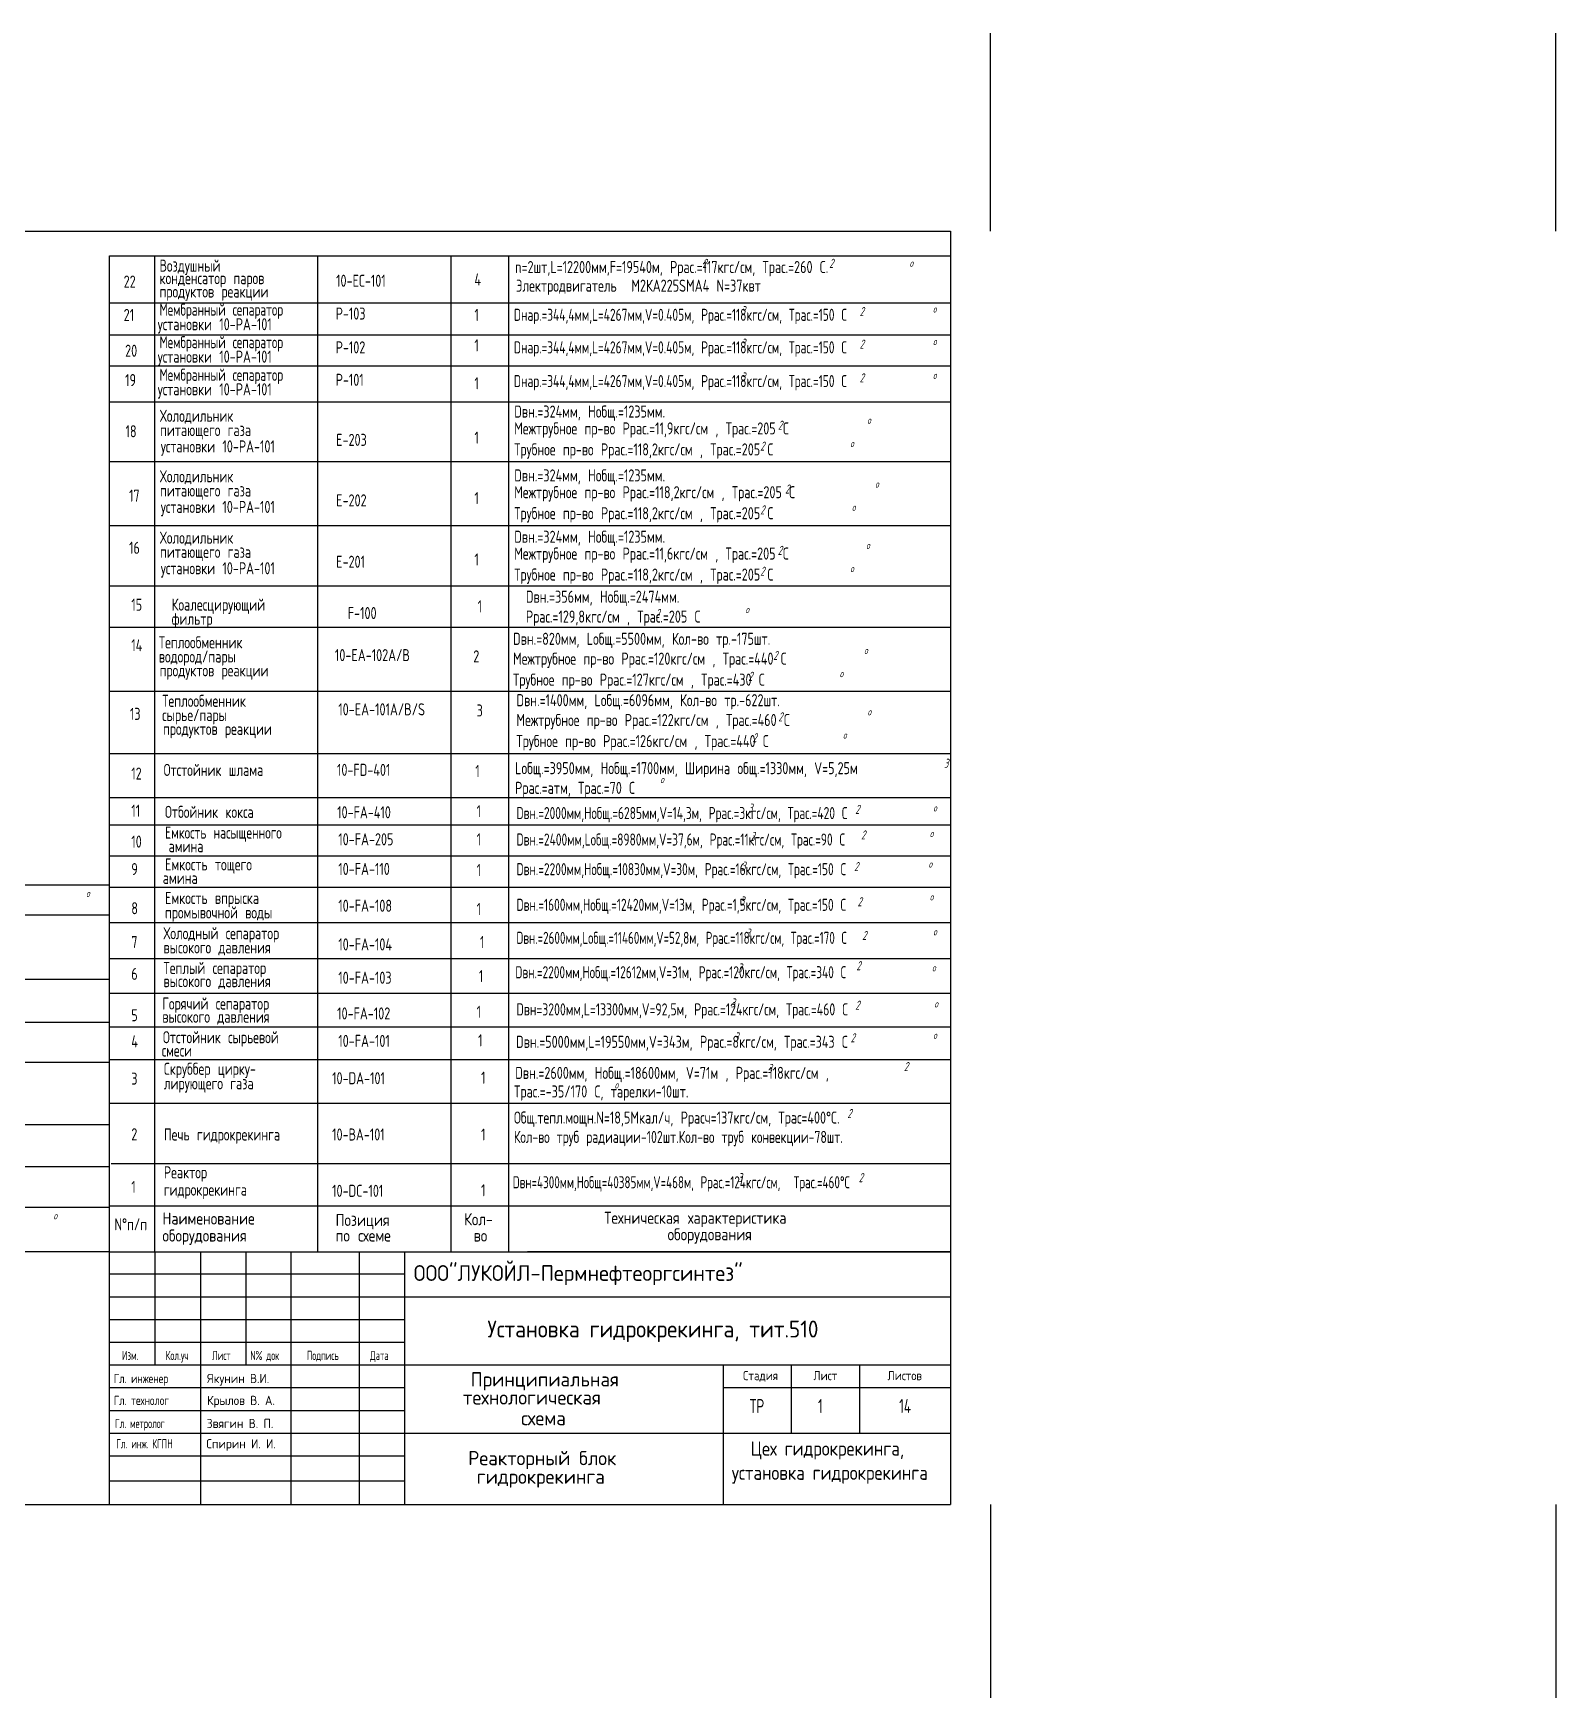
# Model space of a CAD drawing. Extents: x 270 to 589, y 86 to 206.
# Drawn here: x 549.45 to 579.75, y 86.41 to 119.53 of the extents above; entities that cross this region are included whole.
import ezdxf

# ---------------------------------------------------------------- set-up
doc = ezdxf.new("R2010")
doc.units = 0
doc.header["$MEASUREMENT"] = 0
doc.linetypes.add('DASHS', pattern=[0.375, 0.25, -0.125])
doc.layers.get('0').update_dxf_attribs({"linetype": 'CONTINUOUS'})
for name, color, linetype in [('1', 2, 'CONTINUOUS'), ('3', 7, 'DASHS'), ('CORPORATSERV', 7, 'CONTINUOUS'), ('IN-MIN-PROC', 7, 'CONTINUOUS')]:
    doc.layers.add(name, color=color, linetype=linetype)
doc.styles.get("Standard").update_dxf_attribs({"font": 'GOST_B.TTF'})
doc.styles.add('STYLE', font='txt.shx', dxfattribs={"width": 0.8, "height": 4})

msp = doc.modelspace()

# ---------------------------------------------------------------- linework, layer by layer
at = {"color": 6, "linetype": 'CONTINUOUS'}
for p, q in [((271.084, 115.597), (567.702, 115.597, 0.558)), ((271.084, 90.258), (567.702, 90.258, 0.558))]:
    msp.add_line(p, q, dxfattribs=at)
at = {"color": 6}
msp.add_line((567.702, 115.597, 0.558), (567.702, 90.258, 0.558), dxfattribs=at)
at = {"color": 1, "linetype": 'CONTINUOUS'}
for p, q in [((550.962, 115.103, 0.015), (567.702, 115.103, 0.558)), ((550.962, 109.736, 0.578), (567.702, 109.736, 0.578)), ((550.962, 108.539, 0.099), (567.702, 108.539, 0.558)), ((551.867, 95.287, 0.558), (551.867, 93.034, 0.558)), ((552.772, 95.287, 0.558), (552.772, 90.258, 0.558)), ((553.677, 95.287, 0.558), (553.677, 93.034, 0.558))]:
    msp.add_line(p, q, dxfattribs=at)
at = {"color": 1}
for p, q in [((551.867, 107.874, 0.149), (551.867, 115.103, -0.549)), ((555.113, 107.874, 1.057), (555.113, 115.103, 0.349)), ((557.764, 107.874, 0.299), (557.764, 115.103, -0.41)), ((558.913, 107.874, 0.299), (558.913, 115.103, -0.407)), ((550.962, 113.532, 0.222), (567.702, 113.532, 0.222)), ((550.962, 112.915, 0.222), (567.702, 112.915, 0.222)), ((550.962, 112.202, 0.222), (567.702, 112.202, 0.222)), ((551.867, 95.287, 0.558), (551.867, 107.874, -0.658)), ((555.113, 95.287, 1.467), (555.113, 107.874, 0.235)), ((557.764, 95.287, 0.71), (557.764, 107.874, -0.525)), ((558.913, 95.287, 0.71), (558.913, 107.874, -0.521)), ((550.962, 104.328, 0.389), (567.702, 104.328, 0.389)), ((550.962, 103.784, 0.389), (567.702, 103.784, 0.389)), ((550.962, 103.165, 0.197), (567.702, 103.165, 0.71)), ((534.223, 100.708, 0.237), (550.962, 100.708, 0.237)), ((534.223, 99.856, 0.237), (550.962, 99.856, 0.237)), ((534.223, 99.059, 0.237), (550.962, 99.059, 0.237)), ((550.962, 98.24, 0.71), (567.702, 98.24, 0.71)), ((550.998, 97.04, 0.71), (567.702, 97.04, 0.71)), ((550.962, 96.199, 0.71), (567.702, 96.199, 0.71)), ((550.962, 95.287, 0.71), (567.702, 95.287, 0.71)), ((554.582, 90.258, 1.316), (554.582, 95.287, 1.316)), ((555.939, 90.258, 1.316), (555.939, 95.287, 1.316)), ((556.844, 90.258, 1.316), (556.844, 95.287, 1.316)), ((567.702, 95.287, 0.71), (559.287, 95.287, 0.71)), ((550.962, 94.844, 1.316), (556.844, 94.844, 1.316)), ((550.962, 94.391, 1.316), (567.702, 94.391, 1.316)), ((550.962, 93.939, 1.316), (556.844, 93.939, 1.316)), ((550.962, 93.487, 1.316), (556.844, 93.487, 1.316)), ((550.962, 93.034, 1.316), (567.702, 93.034, 1.316)), ((563.178, 93.034, 1.316), (563.178, 90.258, 1.316)), ((564.535, 93.034, 1.316), (564.535, 91.677, 1.316)), ((565.892, 93.034, 1.316), (565.892, 91.677, 1.316)), ((550.962, 92.582, 1.316), (556.844, 92.582, 1.316)), ((563.178, 92.582, 1.316), (567.702, 92.582, 1.316)), ((550.962, 92.129, 1.316), (556.844, 92.129, 1.316)), ((550.962, 91.677, 1.316), (567.702, 91.677, 1.316)), ((550.962, 91.225, 1.316), (556.844, 91.225, 1.316)), ((550.962, 90.725, 1.316), (556.844, 90.725, 1.316))]:
    msp.add_line(p, q, dxfattribs=at)
at = {"layer": '1', "color": 1, "linetype": 'CONTINUOUS'}
for p, q in [((550.962, 107.874, 0.212), (550.962, 115.103, 0.014)), ((550.962, 95.292, 0.558), (550.962, 107.874, 0.212))]:
    msp.add_line(p, q, dxfattribs=at)
at = {"layer": '3', "color": 1, "linetype": 'BYBLOCK'}
for p, q in [((550.962, 112.202, 0.096), (550.962, 112.394, 0.071)), ((550.962, 90.258, 0.558), (550.962, 95.292, 0.558))]:
    msp.add_line(p, q, dxfattribs=at)
at = {"layer": 'CORPORATSERV', "color": 1}
for p, q in [((550.962, 114.173, 0.222), (567.702, 114.173, 0.222)), ((550.962, 111.014, 1.051), (567.702, 111.014, 1.051)), ((550.962, 109.736, 0.578), (567.702, 109.736, 0.578)), ((550.962, 107.718, 0.389), (567.702, 107.718, 0.389)), ((550.962, 106.442, 0.389), (567.702, 106.442, 0.389)), ((550.962, 105.2, 0.389), (567.702, 105.2, 0.389)), ((534.223, 102.586, 0.237), (550.962, 102.586, 0.237)), ((550.962, 102.543, 0.71), (567.702, 102.543, 0.71)), ((534.223, 101.988, 0.237), (550.962, 101.988, 0.237)), ((550.962, 101.84, 0.71), (567.702, 101.84, 0.71)), ((550.962, 101.122, 0.71), (567.702, 101.122, 0.71)), ((550.962, 100.43, 0.71), (567.702, 100.43, 0.71)), ((550.962, 99.762, 0.71), (567.702, 99.762, 0.71)), ((550.962, 99.109, 0.71), (567.702, 99.109, 0.71)), ((534.223, 97.818, 0.558), (550.962, 97.818, 0.558)), ((534.223, 96.985, 0.558), (550.962, 96.985, 0.558)), ((534.223, 96.172, 0.558), (550.962, 96.172, 0.558)), ((534.223, 95.292, 0.558), (550.962, 95.292, 0.558))]:
    msp.add_line(p, q, dxfattribs=at)
at = {"layer": 'IN-MIN-PROC', "color": 4, "linetype": 'CONTINUOUS'}
for p, q in [((568.503, 115.597), (568.503, 119.535)), ((579.75, 115.597), (579.75, 119.535)), ((568.503, 90.258), (568.503, 86.41)), ((579.75, 90.258), (579.75, 86.41))]:
    msp.add_line(p, q, dxfattribs=at)

# ---------------------------------------------------------------- texts
at = {"layer": '3', "color": 1, "linetype": 'BYBLOCK', "oblique": 15, "width": 0.65}
for s, height, p in [('2', 0.181, (562.765, 114.866, -0.758)), ('2', 0.181, (565.29, 114.866, -0.758)), ('о', 0.145, (566.889, 114.889, -0.637)), ('3', 0.181, (563.532, 113.923, -0.536)), ('2', 0.181, (565.895, 113.906, -0.536)), ('о', 0.145, (567.354, 113.976, -0.414)), ('3', 0.181, (563.532, 113.275, -0.536)), ('2', 0.181, (565.895, 113.258, -0.536)), ('о', 0.145, (567.354, 113.327, -0.414)), ('3', 0.181, (563.532, 112.603, -0.536)), ('2', 0.181, (565.895, 112.587, -0.536)), ('о', 0.145, (567.354, 112.656, -0.414)), ('2', 0.181, (564.27, 111.645, 0.444)), ('о', 0.145, (566.046, 111.762, 0.566)), ('2', 0.181, (563.916, 111.229, 0.444)), ('о', 0.145, (565.708, 111.3, 0.566)), ('2', 0.181, (564.412, 110.375, -0.028)), ('о', 0.145, (566.204, 110.492, 0.093)), ('2', 0.181, (563.916, 109.959, -0.028)), ('о', 0.145, (565.741, 110.03, 0.093)), ('2', 0.181, (564.265, 109.154, -0.5)), ('о', 0.145, (566.025, 109.271, -0.379)), ('2', 0.181, (563.916, 108.738, -0.5)), ('о', 0.145, (565.708, 108.809, -0.379)), ('2', 0.181, (561.832, 107.899, -0.048)), ('о', 0.145, (563.622, 107.994, 0.073)), ('2', 0.181, (564.176, 107.063, -0.048)), ('о', 0.145, (565.984, 107.18, 0.073)), ('2', 0.181, (563.679, 106.647, -0.048)), ('о', 0.145, (565.497, 106.719, 0.073)), ('2', 0.181, (564.276, 105.841, -0.048)), ('о', 0.145, (566.052, 105.958, 0.073)), ('2', 0.181, (563.763, 105.425, -0.048)), ('о', 0.145, (565.564, 105.497, 0.073)), ('3', 0.181, (567.574, 104.917, -0.048)), ('о', 0.145, (561.929, 104.612, 0.073)), ('3', 0.181, (563.676, 104.024, -0.048)), ('2', 0.181, (565.808, 103.999, -0.048)), ('о', 0.145, (567.36, 104.046, 0.073)), ('3', 0.181, (563.723, 103.459, -0.048)), ('2', 0.181, (565.924, 103.49, -0.048)), ('о', 0.145, (567.291, 103.536, 0.073)), ('3', 0.181, (563.537, 102.869, -0.048)), ('2', 0.181, (565.785, 102.86, -0.048)), ('о', 0.145, (567.267, 102.93, 0.073)), ('о', 0.145, (550.499, 102.344, -0.078)), ('3', 0.181, (563.514, 102.175, -0.048)), ('о', 0.145, (567.291, 102.277, 0.073)), ('2', 0.181, (565.854, 102.161, -0.048)), ('3', 0.181, (563.63, 101.536, -0.048)), ('2', 0.181, (565.947, 101.49, -0.048)), ('о', 0.145, (567.36, 101.582, 0.073)), ('2', 0.181, (565.831, 100.888, -0.048)), ('3', 0.181, (563.468, 100.842, -0.048)), ('о', 0.145, (567.337, 100.865, 0.073)), ('3', 0.181, (563.329, 100.147, -0.048)), ('2', 0.181, (565.808, 100.101, -0.048)), ('о', 0.145, (567.383, 100.147, 0.073)), ('3', 0.181, (563.398, 99.47, -0.048)), ('2', 0.181, (565.715, 99.453, -0.048)), ('о', 0.145, (567.36, 99.522, 0.073)), ('2', 0.181, (566.777, 98.88, -0.048)), ('3', 0.181, (564.063, 98.842, -0.048)), ('о', 0.145, (561.019, 98.534, 0.073)), ('2', 0.181, (565.651, 97.947, -0.048)), ('3', 0.181, (563.468, 96.67, -0.048)), ('2', 0.181, (565.877, 96.67, -0.048)), ('о', 0.145, (549.85, 95.931, -0.078))]:
    msp.add_text(s, height=height, dxfattribs=at).set_placement(p)
at = {"layer": 'CORPORATSERV', "color": 1, "style": 'STYLE'}
for s, height, width, p in [('Воздушный ', 0.2403, 0.7, (551.96, 114.79, -0.758)), ('n=2шт,L=12200мм,F=19540м, Ррас.=117кгс/см, Трас.=260 С.', 0.24035, 0.7, (559.039, 114.763, -0.758)), ('22', 0.2403, 0.7, (551.247, 114.473, -0.758)), ('конденсатор паров', 0.24035, 0.7, (551.96, 114.541, -0.758)), ('10-ЕС-101', 0.2403, 0.7, (555.474, 114.49, -0.758)), ('4', 0.24, 0.7, (558.228, 114.515, -0.274)), ('Электродвигатель  М2КА225SМА4 N=37квт', 0.24035, 0.7, (559.057, 114.392, -0.758)), ('продуктов реакции', 0.24035, 0.7, (551.96, 114.276, -0.758)), ('21', 0.2403, 0.7, (551.247, 113.809, -0.536)), ('Мембранный сепаратор', 0.24035, 0.66, (551.96, 113.915, -0.536)), ('Р-103', 0.2403, 0.7, (555.465, 113.836, -0.536)), ('1', 0.24, 0.7, (558.228, 113.811, -0.052)), ('Dнар.=344,4мм,L=4267мм,V=0.405м, Ррас.=118кгс/см, Трас.=150 С', 0.24035, 0.66, (559.013, 113.812, -0.536)), ('установки 10-РА-101', 0.24035, 0.7, (551.923, 113.624, -0.536)), ('20', 0.2403, 0.7, (551.275, 113.097, -0.536)), ('Мембранный сепаратор', 0.24035, 0.66, (551.96, 113.267, -0.536)), ('Р-102', 0.2403, 0.7, (555.465, 113.164, -0.536)), ('1', 0.24, 0.7, (558.228, 113.204, -0.052)), ('Dнар.=344,4мм,L=4267мм,V=0.405м, Ррас.=118кгс/см, Трас.=150 С', 0.24035, 0.66, (559.013, 113.164, -0.536)), ('установки 10-РА-101', 0.24035, 0.7, (551.923, 112.979, -0.536)), ('19', 0.2403, 0.7, (551.275, 112.513, -0.536)), ('Мембранный сепаратор', 0.24035, 0.66, (551.96, 112.618, -0.536)), ('Р-101', 0.2403, 0.7, (555.465, 112.518, -0.536)), ('1', 0.24, 0.7, (558.228, 112.449, -0.052)), ('Dнар.=344,4мм,L=4267мм,V=0.405м, Ррас.=118кгс/см, Трас.=150 С', 0.24035, 0.66, (559.013, 112.493, -0.536)), ('установки 10-РА-101', 0.24035, 0.7, (551.923, 112.329, -0.536)), ('Холодильник', 0.24035, 0.7, (551.969, 111.802, 0.444)), ('Dвн.=324мм, Нобщ.=1235мм.', 0.24035, 0.7, (559.02, 111.886, 0.444)), ('18', 0.2403, 0.7, (551.283, 111.494, 0.444)), ('питающего газа', 0.24035, 0.7, (551.969, 111.519, 0.444)), ('Межтрубное пр-во Ррас.=11,9кгс/см , Трас.=205 С', 0.24035, 0.7, (559.019, 111.551, 0.444)), ('установки 10-РА-101', 0.24035, 0.7, (551.985, 111.193, 0.444)), ('Е-203', 0.2403, 0.7, (555.474, 111.323, 0.444)), ('1', 0.24, 0.7, (558.228, 111.368, 0.928)), ('Трубное пр-во Ррас.=118,2кгс/см , Трас.=205 С', 0.24035, 0.7, (559.019, 111.133, 0.444)), ('Холодильник', 0.24035, 0.7, (551.969, 110.598, -0.028)), ('Dвн.=324мм, Нобщ.=1235мм.', 0.24035, 0.7, (559.02, 110.616, -0.028)), ('17', 0.2403, 0.7, (551.353, 110.213, -0.028)), ('питающего газа', 0.24035, 0.7, (551.969, 110.316, -0.028)), ('Е-202', 0.2403, 0.7, (555.474, 110.119, -0.028)), ('1', 0.24, 0.7, (558.228, 110.164, 0.456)), ('Межтрубное пр-во Ррас.=118,2кгс/см , Трас.=205 С', 0.24035, 0.7, (559.019, 110.281, -0.028)), ('установки 10-РА-101', 0.24035, 0.7, (551.985, 109.989, -0.028)), ('Трубное пр-во Ррас.=118,2кгс/см , Трас.=205 С', 0.24035, 0.7, (559.019, 109.863, -0.028)), ('16', 0.2403, 0.7, (551.353, 109.175, -0.5)), ('Холодильник', 0.24035, 0.7, (551.969, 109.377, -0.5)), ('Dвн.=324мм, Нобщ.=1235мм.', 0.24035, 0.7, (559.02, 109.395, -0.5)), ('питающего газа', 0.24035, 0.7, (551.969, 109.095, -0.5)), ('установки 10-РА-101', 0.24035, 0.7, (551.985, 108.768, -0.5)), ('Е-201', 0.2403, 0.7, (555.474, 108.898, -0.5)), ('1', 0.24, 0.7, (558.228, 108.943, -0.016)), ('Межтрубное пр-во Ррас.=11,6кгс/см , Трас.=205 С', 0.24035, 0.7, (559.019, 109.06, -0.5)), ('Трубное пр-во Ррас.=118,2кгс/см , Трас.=205 С', 0.24035, 0.7, (559.019, 108.642, -0.5)), ('Dвн.=356мм, Нобщ.=2474мм.', 0.24035, 0.7, (559.253, 108.201, -0.048)), ('15', 0.2403, 0.7, (551.398, 108.042, -0.048)), ('фильтр', 0.2403, 0.7, (552.201, 107.762, -0.048)), ('Коалесцирующий ', 0.24035, 0.7, (552.201, 108.044, -0.048)), ('F-100', 0.2403, 0.7, (555.707, 107.876, -0.048)), ('1', 0.24, 0.7, (558.292, 108.01, 0.436)), ('Ррас.=129,8кгс/см , Трас.=205 С', 0.24035, 0.7, (559.252, 107.806, -0.048)), ('14', 0.2403, 0.7, (551.398, 107.236, -0.048)), ('Теплообменник', 0.24035, 0.7, (551.946, 107.294, -0.048)), ('Dвн.=820мм, Lобщ.=5500мм, Кол-во тр.-175шт.', 0.24035, 0.7, (558.997, 107.364, -0.048)), ('водород/пары', 0.24035, 0.7, (551.946, 107.012, -0.048)), ('10-ЕА-102А/B', 0.24035, 0.7, (555.451, 107.039, -0.048)), ('2', 0.24, 0.7, (558.205, 107.015, 0.436)), ('Межтрубное пр-во Ррас.=120кгс/см , Трас.=440 С', 0.24035, 0.7, (558.996, 106.969, -0.048)), ('продуктов реакции', 0.24035, 0.7, (551.962, 106.736, -0.048)), ('Трубное пр-во Ррас.=127кгс/см , Трас.=430 С', 0.24035, 0.7, (558.996, 106.551, -0.048)), ('Теплообменник', 0.24035, 0.7, (552.013, 106.129, -0.048)), ('Dвн.=1400мм, Lобщ.=6096мм, Кол-во тр.-622шт.', 0.24035, 0.7, (559.064, 106.142, -0.048)), ('13', 0.2403, 0.7, (551.371, 105.87, -0.048)), ('сырье/пары', 0.2403, 0.7, (552.013, 105.847, -0.048)), ('10-ЕА-101А/B/S', 0.24035, 0.7, (555.518, 105.96, -0.048)), ('3', 0.24, 0.7, (558.272, 105.937, 0.436)), ('продуктов реакции', 0.24035, 0.7, (552.029, 105.571, -0.048)), ('Межтрубное пр-во Ррас.=122кгс/см , Трас.=460 С', 0.24035, 0.7, (559.063, 105.748, -0.048)), ('Трубное пр-во Ррас.=126кгс/см , Трас.=440 С', 0.24035, 0.7, (559.063, 105.329, -0.048)), ('Lобщ.=3950мм, Нобщ.=1700мм, Ширина общ.=1330мм, V=5,25м ', 0.24035, 0.7, (559.038, 104.789, -0.048)), ('12', 0.2403, 0.7, (551.398, 104.682, -0.048)), ('Отстойник шлама', 0.24035, 0.7, (552.041, 104.754, -0.048)), ('10-FD-401', 0.2403, 0.7, (555.492, 104.756, -0.048)), ('1', 0.24, 0.7, (558.245, 104.732, 0.436)), ('Ррас.=атм, Трас.=70 С', 0.24035, 0.7, (559.037, 104.397, -0.048)), ('11', 0.2403, 0.7, (551.398, 103.942, -0.048)), ('Отбойник кокса', 0.24035, 0.7, (552.068, 103.919, -0.048)), ('10-FA-410', 0.2403, 0.7, (555.495, 103.911, -0.048)), ('1', 0.24, 0.7, (558.272, 103.934, 0.436)), ('Dвн.=2000мм,Нобщ.=6285мм,V=14,3м, Ррас.=3кгс/см, Трас.=420 С', 0.24035, 0.66, (559.064, 103.896, -0.048)), ('Емкость насыщенного', 0.24035, 0.68, (552.068, 103.507, -0.048)), ('10', 0.2403, 0.7, (551.398, 103.328, -0.048)), ('амина', 0.2403, 0.7, (552.14, 103.235, -0.048)), ('10-FA-205', 0.2403, 0.7, (555.518, 103.374, -0.048)), ('1', 0.24, 0.7, (558.272, 103.374, 0.436)), ('Dвн.=2400мм,Lобщ.=8980мм,V=37,6м, Ррас.=11кгс/см, Трас.=90 С', 0.24035, 0.66, (559.064, 103.369, -0.048)), ('9', 0.24, 0.7, (551.398, 102.781, -0.048)), ('Емкость тощего', 0.24035, 0.7, (552.068, 102.874, -0.048)), ('10-FA-110', 0.2403, 0.7, (555.518, 102.784, -0.048)), ('Dвн.=2200мм,Нобщ.=10830мм,V=30м, Ррас.=16кгс/см, Трас.=150 С', 0.24035, 0.66, (559.064, 102.779, -0.048)), ('амина', 0.2403, 0.7, (552.024, 102.605, -0.048)), ('1', 0.24, 0.7, (558.272, 102.761, 0.436)), ('Емкость впрыска', 0.24035, 0.7, (552.068, 102.206, -0.048)), ('8', 0.24, 0.7, (551.398, 102.002, -0.048)), ('промывочной воды', 0.24035, 0.7, (552.068, 101.918, -0.048)), ('10-FA-108', 0.2403, 0.7, (555.518, 102.052, -0.048)), ('1', 0.24, 0.7, (558.272, 101.987, 0.436)), ('Dвн.=1600мм,Нобщ.=12420мм,V=13м, Ррас.=1,5кгс/см, Трас.=150 С', 0.24035, 0.66, (559.064, 102.07, -0.048)), ('Холодный сепаратор', 0.24035, 0.7, (552.039, 101.504, -0.048)), ('7', 0.24, 0.7, (551.398, 101.328, -0.048)), ('высокого давления', 0.24035, 0.7, (552.039, 101.222, -0.048)), ('10-FA-104', 0.2403, 0.7, (555.518, 101.282, -0.048)), ('1', 0.24, 0.7, (558.338, 101.328, -0.048)), ('Dвн.=2600мм,Lобщ.=11460мм,V=52,8м, Ррас.=118кгс/см, Трас.=170 С', 0.24035, 0.64, (559.064, 101.412, -0.048)), ('Теплый сепаратор', 0.24035, 0.7, (552.039, 100.813, -0.048)), ('6', 0.24, 0.7, (551.398, 100.696, -0.048)), ('высокого давления', 0.24035, 0.7, (552.039, 100.551, -0.048)), ('10-FA-103', 0.2403, 0.7, (555.518, 100.619, -0.048)), ('1', 0.24, 0.7, (558.316, 100.652, -0.048)), ('Dвн.=2200мм,Нобщ.=12612мм,V=31м, Ррас.=120кгс/см, Трас.=340 С', 0.24035, 0.655, (559.041, 100.728, -0.048)), ('5', 0.24, 0.7, (551.398, 99.873, -0.048)), ('Горячий сепаратор', 0.24035, 0.7, (552.016, 100.105, -0.048)), ('10-FA-102', 0.2403, 0.7, (555.495, 99.908, -0.048)), ('1', 0.24, 0.7, (558.272, 99.941, 0.515)), ('Dвн=3200мм,L=13300мм,V=92,5м, Ррас.=124кгс/см, Трас.=460 С', 0.24035, 0.68, (559.064, 99.989, -0.048)), ('высокого давления', 0.24035, 0.7, (552.016, 99.843, -0.048)), ('4', 0.24, 0.7, (551.398, 99.352, -0.048)), ('Отстойник сырьевой', 0.24035, 0.7, (552.027, 99.434, -0.048)), ('10-FA-101', 0.2403, 0.7, (555.518, 99.362, -0.048)), ('1', 0.24, 0.7, (558.301, 99.373, 0.605)), ('Dвн.=5000мм,L=19550мм,V=343м, Ррас.=8кгс/см, Трас.=343 С', 0.24035, 0.7, (559.057, 99.343, -0.048)), ('смеси', 0.2403, 0.7, (552.004, 99.17, -0.048)), ('Скруббер цирку-', 0.24035, 0.7, (552.046, 98.806, -0.048)), ('3', 0.24, 0.7, (551.398, 98.611, -0.048)), ('лирующего газа', 0.24035, 0.7, (552.046, 98.517, -0.048)), ('10-DA-101', 0.2403, 0.7, (555.395, 98.619, -0.048)), ('1', 0.24, 0.7, (558.36, 98.63, 0.636)), ('Dвн.=2600мм, Нобщ.=18600мм, V=71м , Ррас.=118кгс/см ,', 0.24035, 0.7, (559.04, 98.725, -0.048)), ('Трас.=-35/170 С, тарелки-10шт.', 0.24035, 0.7, (559.018, 98.355, -0.048)), ('Общ.тепл.мощн.N=18,5Мкал/ч, Ррасч=137кгс/см, Трас=400°С. ', 0.24035, 0.7, (559.014, 97.835, -0.048)), ('2', 0.24, 0.7, (551.398, 97.503, -0.048)), ('Печь гидрокрекинга', 0.24035, 0.7, (552.046, 97.499, -0.048)), ('10-ВА-101', 0.2403, 0.7, (555.395, 97.499, -0.048)), ('1', 0.24, 0.7, (558.36, 97.499, 0.673)), ('Кол-во труб радиации-102шт.Кол-во труб конвекции-78шт.', 0.24035, 0.68, (559.012, 97.45, -0.048)), ('Реактор', 0.2403, 0.7, (552.046, 96.746, -0.048)), ('Dвн=4300мм,Нобщ=40385мм,V=468м, Ррас.=124кгс/см,  Трас.=460°С', 0.24035, 0.64, (558.991, 96.548, -0.048)), ('1', 0.24, 0.7, (551.398, 96.456, -0.048)), ('гидрокрекинга', 0.24035, 0.7, (552.046, 96.401, -0.048)), ('10-DC-101', 0.2403, 0.7, (555.395, 96.378, -0.048)), ('1', 0.24, 0.7, (558.36, 96.39, 0.673)), ('Наименование', 0.24035, 0.8, (552.018, 95.827, -0.048)), ('Техническая характеристика', 0.24035, 0.8, (560.813, 95.841, -0.048)), ('N%%dп/п', 0.2403, 0.7, (551.063, 95.712, -0.048)), ('Позиция', 0.2403, 0.8, (555.464, 95.798, -0.048)), ('Кол-', 0.2403, 0.8, (558.024, 95.812, -0.048)), ('оборудования', 0.24035, 0.8, (562.073, 95.512, -0.048)), ('оборудования', 0.24035, 0.8, (552.018, 95.488, -0.048)), ('по схеме', 0.2403, 0.8, (555.464, 95.488, -0.048)), ('во', 0.2403, 0.8, (558.214, 95.488, -0.048))]:
    msp.add_text(s, height=height, dxfattribs=dict(at, width=width)).set_placement(p)
at = {"layer": 'CORPORATSERV', "color": 1}
for s, height, p in [('ООО"ЛУКОЙЛ-Пермнефтеоргсинтез"', 0.31325, (557.02, 94.705, 0.558)), ('Принципиальная', 0.28325, (558.153, 92.604, 0.558)), ('технологическая ', 0.28325, (557.999, 92.244, 0.558)), ('схема', 0.2833, (559.156, 91.832, 0.558)), ('Реакторный блок', 0.28325, (558.104, 91.037, 0.558)), ('гидрокрекинга', 0.28325, (558.274, 90.667, 0.558))]:
    msp.add_text(s, height=height, dxfattribs=at).set_placement(p)
for s, height, width, p in [('Установка гидрокрекинга, тит.510', 0.33706, 0.95, (558.487, 93.579, 0.558)), ('Изм.       Кол.уч      Лист     N% док       Подпись        Дата', 0.1835, 0.7, (551.213, 93.13, 0.558)), ('Гл. инженер', 0.1835, 0.8, (551.052, 92.671, 0.558)), ('Якунин В.И.', 0.1835, 0.95, (552.908, 92.671, 0.558)), ('Стадия       Лист          Листов', 0.1835, 0.9, (563.575, 92.729, 0.558)), ('Гл. технолог', 0.1835, 0.8, (551.052, 92.235, 0.558)), ('Крылов В. А.', 0.1835, 0.95, (552.908, 92.235, 0.558)), ('ТР', 0.2833, 0.7, (563.706, 92.072, 0.558)), ('1', 0.283, 0.7, (565.067, 92.072, 0.558)), ('14', 0.2833, 0.7, (566.681, 92.072, 0.558)), ('Гл. метролог', 0.1835, 0.7, (551.075, 91.776, 0.558)), ('Звягин В. П.', 0.1835, 0.95, (552.9, 91.776, 0.558)), ('Гл. инж. КГПН', 0.1835, 0.7, (551.098, 91.373, 0.558)), ('Спирин И. И.', 0.1835, 0.95, (552.892, 91.373, 0.558)), ('Цех гидрокрекинга,', 0.28325, 0.9, (563.724, 91.228, 0.558)), ('установка гидрокрекинга', 0.28325, 0.9, (563.351, 90.746, 0.558))]:
    msp.add_text(s, height=height, dxfattribs=dict(at, width=width)).set_placement(p)

doc.saveas('drawing.dxf')
